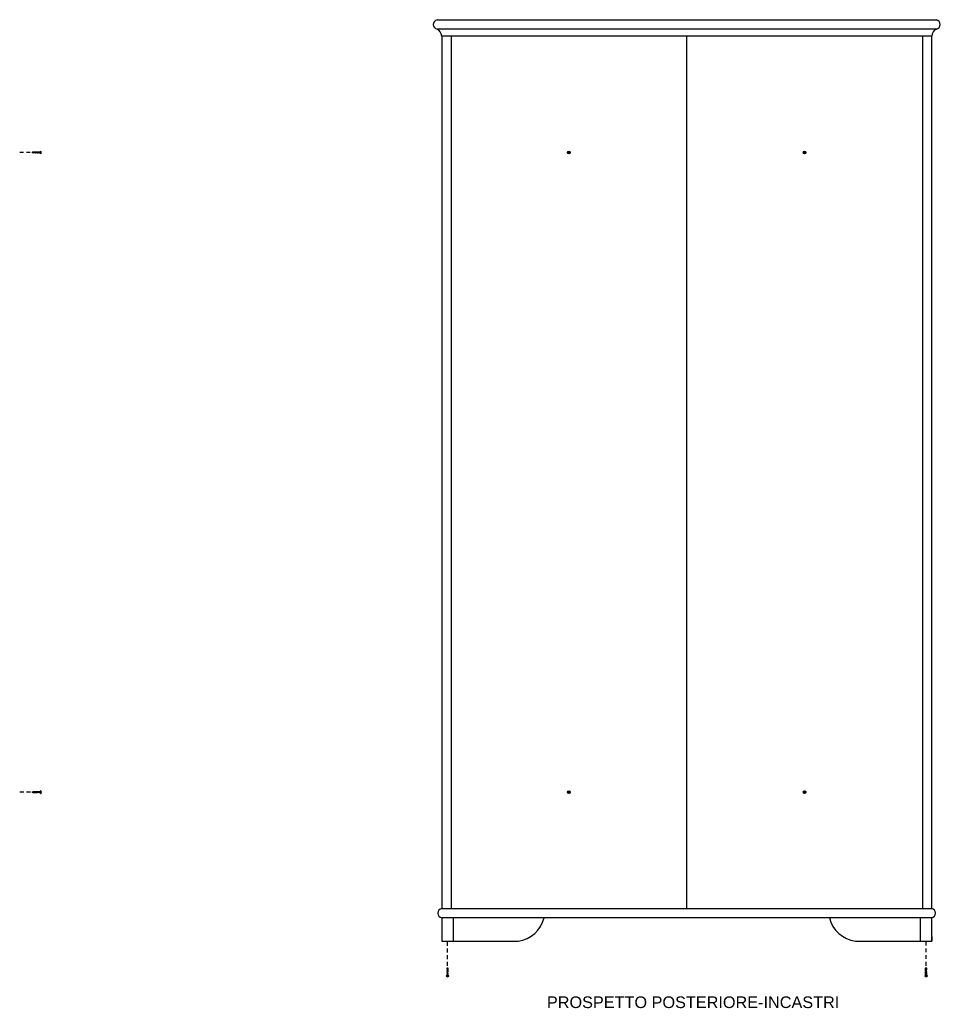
# Model space of a CAD drawing. Header units: centimetres. Extents: x 238 to 3561, y 129 to 1268.
# Drawn here: x 1097 to 1294.9, y 358.1 to 570.5 of the extents above; entities that cross this region are included whole.
import ezdxf

# ---------------------------------------------------------------- set-up
doc = ezdxf.new("R2010")
doc.units = ezdxf.units.CM
doc.header["$MEASUREMENT"] = 0
for name, color, linetype in [('A-FURN', 8, 'Continuous'), ('linee in prospettp', 6, 'Continuous'), ('note', 1, 'Continuous'), ('viti e cerniere', 3, 'Continuous')]:
    doc.layers.add(name, color=color, linetype=linetype)
doc.styles.get("Standard").update_dxf_attribs({"font": 'Arial.ttf'})

msp = doc.modelspace()

# ---------------------------------------------------------------- linework, layer by layer
at = {"layer": 'A-FURN'}
for p, q in [((1186.7, 570.54), (1294.06, 570.54)), ((1294.06, 568.54), (1186.7, 568.54)), ((1293.06, 567.04), (1187.7, 567.04)), ((1187.7, 567.04), (1187.7, 379.54)), ((1189.7, 567.04), (1189.7, 379.54)), ((1291.06, 567.04), (1291.06, 379.54)), ((1293.06, 379.54), (1293.06, 567.04)), ((1187.7, 379.54), (1293.06, 379.54)), ((1293.06, 377.54), (1187.7, 377.54)), ((1187.7, 377.54), (1187.7, 372.54)), ((1190.2, 372.54), (1190.2, 377.54)), ((1290.56, 377.54), (1290.56, 372.54)), ((1293.06, 372.54), (1293.06, 377.54)), ((1187.7, 373.54), (1187.7, 372.54)), ((1187.7, 372.54), (1190.2, 372.54)), ((1290.56, 372.54), (1293.06, 372.54)), ((1293.06, 373.54), (1293.06, 372.54))]:
    msp.add_line(p, q, dxfattribs=at)
for centre, radius, start, end in [((1186.89, 569.54), 1.02, 101.1471, 258.8529), ((1293.86, 569.54), 1.02, 281.1471, 78.8529), ((1185.76, 566.84), 1.95, 6.0828, 61.2973), ((1294.99, 566.84), 1.95, 118.7027, 173.9172), ((1187.89, 378.54), 1.02, 101.1471, 258.8529), ((1292.86, 378.54), 1.02, 281.1471, 78.8529)]:
    msp.add_arc(centre, radius, start, end, dxfattribs=at)
at = {"layer": 'linee in prospettp'}
for p, q in [((1240.38, 379.54), (1240.38, 567.04)), ((1190.2, 372.54), (1204.11, 372.54)), ((1276.64, 372.54), (1290.56, 372.54))]:
    msp.add_line(p, q, dxfattribs=at)
for centre, start, end in [((1203.28, 379.09), 277.2235, 346.4704), ((1277.47, 379.09), 193.5296, 262.7765)]:
    msp.add_arc(centre, 6.6, start, end, dxfattribs=at)
at = {"layer": 'viti e cerniere'}
for p, q in [((1097.77, 542.04), (1096.96, 542.04)), ((1099.21, 542.04), (1098.4, 542.04)), ((1099.88, 542.12), (1099.8, 542.12)), ((1100.01, 542.12), (1099.94, 542.12)), ((1100.15, 542.12), (1100.07, 542.12)), ((1100.28, 542.12), (1100.21, 542.12)), ((1100.42, 542.12), (1100.34, 542.12)), ((1100.56, 542.12), (1100.48, 542.12)), ((1100.69, 542.12), (1100.61, 542.12)), ((1100.83, 542.12), (1100.75, 542.12)), ((1100.96, 542.12), (1100.89, 542.12)), ((1101.1, 542.12), (1101.02, 542.12)), ((1101.18, 541.93), (1101.11, 541.93)), ((1101.23, 542.12), (1101.16, 542.12)), ((1101.32, 541.93), (1101.24, 541.93)), ((1101.37, 542.12), (1101.29, 542.12)), ((1101.4, 541.93), (1101.38, 541.93)), ((1214.84, 541.99), (1214.84, 542.09)), ((1214.84, 542.09), (1214.99, 542.09)), ((1214.99, 541.99), (1214.84, 541.99)), ((1214.99, 542.24), (1215.09, 542.24)), ((1214.99, 542.09), (1214.99, 542.24)), ((1214.99, 542.09), (1215.09, 541.99)), ((1214.99, 541.99), (1215.09, 542.09)), ((1214.99, 541.84), (1214.99, 541.99)), ((1215.09, 541.84), (1214.99, 541.84)), ((1215.09, 542.24), (1215.09, 542.09)), ((1215.09, 542.09), (1215.24, 542.09)), ((1215.09, 541.99), (1215.09, 541.84)), ((1215.24, 541.99), (1215.09, 541.99)), ((1215.24, 542.09), (1215.24, 541.99)), ((1265.52, 541.99), (1265.52, 542.09)), ((1265.52, 542.09), (1265.67, 542.09)), ((1265.67, 541.99), (1265.52, 541.99)), ((1265.67, 542.24), (1265.77, 542.24)), ((1265.67, 542.09), (1265.67, 542.24)), ((1265.67, 542.09), (1265.77, 541.99)), ((1265.67, 541.99), (1265.77, 542.09)), ((1265.67, 541.84), (1265.67, 541.99)), ((1265.77, 541.84), (1265.67, 541.84)), ((1265.77, 542.24), (1265.77, 542.09)), ((1265.77, 542.09), (1265.92, 542.09)), ((1265.77, 541.99), (1265.77, 541.84)), ((1265.92, 541.99), (1265.77, 541.99)), ((1265.92, 542.09), (1265.92, 541.99)), ((1097.82, 404.54), (1097.01, 404.54)), ((1099.26, 404.54), (1098.44, 404.54)), ((1099.93, 404.61), (1099.85, 404.61)), ((1100.06, 404.61), (1099.99, 404.61)), ((1100.2, 404.61), (1100.12, 404.61)), ((1100.33, 404.61), (1100.26, 404.61)), ((1100.47, 404.61), (1100.39, 404.61)), ((1100.6, 404.61), (1100.53, 404.61)), ((1100.74, 404.61), (1100.66, 404.61)), ((1100.88, 404.61), (1100.8, 404.61)), ((1101.01, 404.61), (1100.93, 404.61)), ((1101.15, 404.61), (1101.07, 404.61)), ((1101.23, 404.43), (1101.16, 404.43)), ((1101.28, 404.61), (1101.21, 404.61)), ((1101.37, 404.43), (1101.29, 404.43)), ((1101.42, 404.61), (1101.34, 404.61)), ((1101.45, 404.43), (1101.43, 404.43)), ((1214.84, 404.49), (1214.84, 404.59)), ((1214.84, 404.59), (1214.99, 404.59)), ((1214.99, 404.49), (1214.84, 404.49)), ((1214.99, 404.74), (1215.09, 404.74)), ((1214.99, 404.59), (1214.99, 404.74)), ((1214.99, 404.59), (1215.09, 404.49)), ((1214.99, 404.49), (1215.09, 404.59)), ((1214.99, 404.34), (1214.99, 404.49)), ((1215.09, 404.34), (1214.99, 404.34)), ((1215.09, 404.74), (1215.09, 404.59)), ((1215.09, 404.59), (1215.24, 404.59)), ((1215.09, 404.49), (1215.09, 404.34)), ((1215.24, 404.49), (1215.09, 404.49)), ((1215.24, 404.59), (1215.24, 404.49)), ((1265.52, 404.49), (1265.52, 404.59)), ((1265.52, 404.59), (1265.67, 404.59)), ((1265.67, 404.49), (1265.52, 404.49)), ((1265.67, 404.74), (1265.77, 404.74)), ((1265.67, 404.59), (1265.67, 404.74)), ((1265.67, 404.59), (1265.77, 404.49)), ((1265.67, 404.49), (1265.77, 404.59)), ((1265.67, 404.34), (1265.67, 404.49)), ((1265.77, 404.34), (1265.67, 404.34)), ((1265.77, 404.74), (1265.77, 404.59)), ((1265.77, 404.59), (1265.92, 404.59)), ((1265.77, 404.49), (1265.77, 404.34)), ((1265.92, 404.49), (1265.77, 404.49)), ((1265.92, 404.59), (1265.92, 404.49)), ((1188.94, 371.55), (1188.94, 372.36)), ((1291.85, 371.57), (1291.85, 372.38)), ((1188.94, 370.11), (1188.94, 370.93)), ((1291.85, 370.14), (1291.85, 370.95)), ((1188.94, 368.68), (1188.94, 369.49)), ((1188.94, 367.24), (1188.94, 368.05)), ((1291.85, 368.7), (1291.85, 369.51)), ((1291.85, 367.26), (1291.85, 368.07)), ((1189.02, 366.57), (1189.02, 366.64)), ((1189.02, 366.43), (1189.02, 366.51)), ((1189.02, 366.3), (1189.02, 366.37)), ((1189.02, 366.16), (1189.02, 366.24)), ((1189.02, 366.03), (1189.02, 366.1)), ((1189.02, 365.89), (1189.02, 365.97)), ((1189.02, 365.75), (1189.02, 365.83)), ((1189.02, 365.62), (1189.02, 365.7)), ((1189.02, 365.48), (1189.02, 365.56)), ((1189.02, 365.35), (1189.02, 365.42)), ((1291.93, 366.59), (1291.93, 366.67)), ((1291.93, 366.45), (1291.93, 366.53)), ((1291.93, 366.32), (1291.93, 366.39)), ((1291.93, 366.18), (1291.93, 366.26)), ((1291.93, 366.05), (1291.93, 366.12)), ((1291.93, 365.91), (1291.93, 365.99)), ((1291.93, 365.78), (1291.93, 365.85)), ((1291.93, 365.64), (1291.93, 365.72)), ((1291.93, 365.5), (1291.93, 365.58)), ((1291.93, 365.37), (1291.93, 365.45)), ((1188.83, 365.26), (1188.83, 365.34)), ((1188.83, 365.13), (1188.83, 365.2)), ((1188.83, 365.04), (1188.83, 365.07)), ((1189.02, 365.21), (1189.02, 365.29)), ((1189.02, 365.08), (1189.02, 365.15)), ((1291.74, 365.28), (1291.74, 365.36)), ((1291.74, 365.15), (1291.74, 365.22)), ((1291.74, 365.06), (1291.74, 365.09)), ((1291.93, 365.23), (1291.93, 365.31)), ((1291.93, 365.1), (1291.93, 365.17))]:
    msp.add_line(p, q, dxfattribs=at)
for points in [[(1099.83, 541.93), (1099.77, 541.93), (1099.61, 542.03), (1099.74, 542.1)], [(1099.8, 542.18), (1099.74, 542.1), (1099.73, 542.08), (1099.73, 541.98), (1099.8, 542.18), (1099.8, 542.12), (1099.78, 542.03), (1099.73, 541.98)], [(1099.94, 542.18), (1099.88, 542.12), (1099.83, 541.93), (1099.83, 541.88), (1099.94, 542.18), (1099.94, 542.12), (1099.89, 541.93), (1099.83, 541.88)], [(1100.07, 542.18), (1100.01, 542.12), (1099.96, 541.93), (1099.96, 541.88), (1100.07, 542.18), (1100.07, 542.12), (1100.02, 541.93), (1099.96, 541.88)], [(1100.21, 542.18), (1100.15, 542.12), (1100.1, 541.93), (1100.1, 541.88), (1100.21, 542.18), (1100.21, 542.12), (1100.16, 541.93), (1100.1, 541.88)], [(1100.34, 542.18), (1100.28, 542.12), (1100.23, 541.93), (1100.23, 541.88), (1100.34, 542.18), (1100.34, 542.12), (1100.29, 541.93), (1100.23, 541.88)], [(1100.48, 542.18), (1100.42, 542.12), (1100.37, 541.93), (1100.37, 541.88), (1100.48, 542.18), (1100.48, 542.12), (1100.43, 541.93), (1100.37, 541.88)], [(1100.61, 542.18), (1100.56, 542.12), (1100.51, 541.93), (1100.51, 541.88), (1100.61, 542.18), (1100.61, 542.12), (1100.56, 541.93), (1100.51, 541.88)], [(1100.75, 542.18), (1100.69, 542.12), (1100.64, 541.93), (1100.64, 541.88), (1100.75, 542.18), (1100.75, 542.12), (1100.7, 541.93), (1100.64, 541.88)], [(1100.89, 542.18), (1100.83, 542.12), (1100.78, 541.93), (1100.78, 541.88), (1100.89, 542.18), (1100.89, 542.12), (1100.84, 541.93), (1100.78, 541.88)], [(1101.02, 542.18), (1100.96, 542.12), (1100.91, 541.93), (1100.91, 541.88), (1101.02, 542.18), (1101.02, 542.12), (1100.97, 541.93), (1100.91, 541.88)], [(1101.16, 542.18), (1101.1, 542.12), (1101.05, 541.93), (1101.05, 541.88), (1101.16, 542.18), (1101.16, 542.12), (1101.11, 541.93), (1101.05, 541.88)], [(1101.29, 542.18), (1101.23, 542.12), (1101.18, 541.93), (1101.18, 541.88), (1101.29, 542.18), (1101.29, 542.12), (1101.24, 541.93), (1101.18, 541.88)], [(1101.4, 542.15), (1101.37, 542.12), (1101.32, 541.93), (1101.32, 541.88), (1101.4, 542.11)], [(1101.4, 542.03), (1101.38, 541.93), (1101.32, 541.88)], [(1099.88, 404.43), (1099.82, 404.43), (1099.65, 404.52), (1099.79, 404.6)], [(1099.85, 404.67), (1099.79, 404.6), (1099.78, 404.57), (1099.78, 404.48), (1099.85, 404.67), (1099.85, 404.61), (1099.82, 404.52), (1099.78, 404.48)], [(1099.99, 404.67), (1099.93, 404.61), (1099.88, 404.43), (1099.88, 404.37), (1099.99, 404.67), (1099.99, 404.61), (1099.94, 404.43), (1099.88, 404.37)], [(1100.12, 404.67), (1100.06, 404.61), (1100.01, 404.43), (1100.01, 404.37), (1100.12, 404.67), (1100.12, 404.61), (1100.07, 404.43), (1100.01, 404.37)], [(1100.26, 404.67), (1100.2, 404.61), (1100.15, 404.43), (1100.15, 404.37), (1100.26, 404.67), (1100.26, 404.61), (1100.21, 404.43), (1100.15, 404.37)], [(1100.39, 404.67), (1100.33, 404.61), (1100.28, 404.43), (1100.28, 404.37), (1100.39, 404.67), (1100.39, 404.61), (1100.34, 404.43), (1100.28, 404.37)], [(1100.53, 404.67), (1100.47, 404.61), (1100.42, 404.43), (1100.42, 404.37), (1100.53, 404.67), (1100.53, 404.61), (1100.48, 404.43), (1100.42, 404.37)], [(1100.66, 404.67), (1100.6, 404.61), (1100.55, 404.43), (1100.55, 404.37), (1100.66, 404.67), (1100.66, 404.61), (1100.61, 404.43), (1100.55, 404.37)], [(1100.8, 404.67), (1100.74, 404.61), (1100.69, 404.43), (1100.69, 404.37), (1100.8, 404.67), (1100.8, 404.61), (1100.75, 404.43), (1100.69, 404.37)], [(1100.93, 404.67), (1100.88, 404.61), (1100.83, 404.43), (1100.83, 404.37), (1100.93, 404.67), (1100.93, 404.61), (1100.88, 404.43), (1100.83, 404.37)], [(1101.07, 404.67), (1101.01, 404.61), (1100.96, 404.43), (1100.96, 404.37), (1101.07, 404.67), (1101.07, 404.61), (1101.02, 404.43), (1100.96, 404.37)], [(1101.21, 404.67), (1101.15, 404.61), (1101.1, 404.43), (1101.1, 404.37), (1101.21, 404.67), (1101.21, 404.61), (1101.16, 404.43), (1101.1, 404.37)], [(1101.34, 404.67), (1101.28, 404.61), (1101.23, 404.43), (1101.23, 404.37), (1101.34, 404.67), (1101.34, 404.61), (1101.29, 404.43), (1101.23, 404.37)], [(1101.45, 404.65), (1101.42, 404.61), (1101.37, 404.43), (1101.37, 404.37), (1101.45, 404.6)], [(1101.45, 404.52), (1101.43, 404.43), (1101.37, 404.37)], [(1189.07, 366.51), (1189.02, 366.57), (1188.83, 366.62), (1188.77, 366.62), (1189.07, 366.51), (1189.02, 366.51), (1188.83, 366.56), (1188.77, 366.62)], [(1189.07, 366.37), (1189.02, 366.43), (1188.83, 366.48), (1188.77, 366.48), (1189.07, 366.37), (1189.02, 366.37), (1188.83, 366.42), (1188.77, 366.48)], [(1189.07, 366.24), (1189.02, 366.3), (1188.83, 366.35), (1188.77, 366.35), (1189.07, 366.24), (1189.02, 366.24), (1188.83, 366.29), (1188.77, 366.35)], [(1189.07, 366.1), (1189.02, 366.16), (1188.83, 366.21), (1188.77, 366.21), (1189.07, 366.1), (1189.02, 366.1), (1188.83, 366.15), (1188.77, 366.21)], [(1189.07, 365.97), (1189.02, 366.03), (1188.83, 366.08), (1188.77, 366.08), (1189.07, 365.97), (1189.02, 365.97), (1188.83, 366.02), (1188.77, 366.08)], [(1189.07, 365.83), (1189.02, 365.89), (1188.83, 365.94), (1188.77, 365.94), (1189.07, 365.83), (1189.02, 365.83), (1188.83, 365.88), (1188.77, 365.94)], [(1189.07, 365.7), (1189.02, 365.75), (1188.83, 365.8), (1188.77, 365.8), (1189.07, 365.7), (1189.02, 365.7), (1188.83, 365.75), (1188.77, 365.8)], [(1189.07, 365.56), (1189.02, 365.62), (1188.83, 365.67), (1188.77, 365.67), (1189.07, 365.56), (1189.02, 365.56), (1188.83, 365.61), (1188.77, 365.67)], [(1189.07, 365.42), (1189.02, 365.48), (1188.83, 365.53), (1188.77, 365.53), (1189.07, 365.42), (1189.02, 365.42), (1188.83, 365.47), (1188.77, 365.53)], [(1189.07, 365.29), (1189.02, 365.35), (1188.83, 365.4), (1188.77, 365.4), (1189.07, 365.29), (1189.02, 365.29), (1188.83, 365.34), (1188.77, 365.4)], [(1188.83, 366.62), (1188.83, 366.68), (1188.92, 366.84), (1189, 366.71)], [(1189.07, 366.64), (1189, 366.71), (1188.97, 366.72), (1188.88, 366.72), (1189.07, 366.64), (1189.02, 366.64), (1188.92, 366.67), (1188.88, 366.72)], [(1291.98, 366.53), (1291.93, 366.59), (1291.74, 366.64), (1291.68, 366.64), (1291.98, 366.53), (1291.93, 366.53), (1291.74, 366.58), (1291.68, 366.64)], [(1291.98, 366.39), (1291.93, 366.45), (1291.74, 366.5), (1291.68, 366.5), (1291.98, 366.39), (1291.93, 366.39), (1291.74, 366.44), (1291.68, 366.5)], [(1291.98, 366.26), (1291.93, 366.32), (1291.74, 366.37), (1291.68, 366.37), (1291.98, 366.26), (1291.93, 366.26), (1291.74, 366.31), (1291.68, 366.37)], [(1291.98, 366.12), (1291.93, 366.18), (1291.74, 366.23), (1291.68, 366.23), (1291.98, 366.12), (1291.93, 366.12), (1291.74, 366.17), (1291.68, 366.23)], [(1291.98, 365.99), (1291.93, 366.05), (1291.74, 366.1), (1291.68, 366.1), (1291.98, 365.99), (1291.93, 365.99), (1291.74, 366.04), (1291.68, 366.1)], [(1291.98, 365.85), (1291.93, 365.91), (1291.74, 365.96), (1291.68, 365.96), (1291.98, 365.85), (1291.93, 365.85), (1291.74, 365.9), (1291.68, 365.96)], [(1291.98, 365.72), (1291.93, 365.78), (1291.74, 365.83), (1291.68, 365.83), (1291.98, 365.72), (1291.93, 365.72), (1291.74, 365.77), (1291.68, 365.83)], [(1291.98, 365.58), (1291.93, 365.64), (1291.74, 365.69), (1291.68, 365.69), (1291.98, 365.58), (1291.93, 365.58), (1291.74, 365.63), (1291.68, 365.69)], [(1291.98, 365.45), (1291.93, 365.5), (1291.74, 365.55), (1291.68, 365.55), (1291.98, 365.45), (1291.93, 365.45), (1291.74, 365.5), (1291.68, 365.55)], [(1291.98, 365.31), (1291.93, 365.37), (1291.74, 365.42), (1291.68, 365.42), (1291.98, 365.31), (1291.93, 365.31), (1291.74, 365.36), (1291.68, 365.42)], [(1291.74, 366.64), (1291.74, 366.7), (1291.83, 366.86), (1291.91, 366.73)], [(1291.98, 366.67), (1291.91, 366.73), (1291.88, 366.74), (1291.79, 366.74), (1291.98, 366.67), (1291.93, 366.67), (1291.83, 366.69), (1291.79, 366.74)], [(1189.07, 365.15), (1189.02, 365.21), (1188.83, 365.26), (1188.77, 365.26), (1189.07, 365.15), (1189.02, 365.15), (1188.83, 365.2), (1188.77, 365.26)], [(1189.05, 365.04), (1189.02, 365.08), (1188.83, 365.13), (1188.77, 365.13), (1189.01, 365.04)], [(1188.92, 365.04), (1188.83, 365.07), (1188.77, 365.13)], [(1291.98, 365.17), (1291.93, 365.23), (1291.74, 365.28), (1291.68, 365.28), (1291.98, 365.17), (1291.93, 365.17), (1291.74, 365.22), (1291.68, 365.28)], [(1291.96, 365.06), (1291.93, 365.1), (1291.74, 365.15), (1291.68, 365.15), (1291.91, 365.06)], [(1291.83, 365.06), (1291.74, 365.09), (1291.68, 365.15)]]:
    msp.add_lwpolyline(points, dxfattribs=at)
for points in [[(1101.4, 541.74), (1101.44, 541.74, 0.451416), (1101.44, 542.31), (1101.4, 542.31)], [(1101.45, 404.24), (1101.49, 404.24, 0.451416), (1101.49, 404.8), (1101.45, 404.8)], [(1188.64, 365.04), (1188.64, 365.01, 0.451416), (1189.21, 365.01), (1189.21, 365.04)], [(1291.55, 365.06), (1291.55, 365.03, 0.451416), (1292.12, 365.03), (1292.12, 365.06)]]:
    msp.add_lwpolyline(points, format="xyb", close=True, dxfattribs=at)
for centre in [(1215.04, 542.04), (1265.72, 542.04), (1215.04, 404.54), (1265.72, 404.54)]:
    msp.add_circle(centre, 0.288, dxfattribs=at)

# ---------------------------------------------------------------- texts
at = {"layer": 'note', "insert": (1210.31, 360.65), "char_height": 2.5, "attachment_point": 1}
msp.add_mtext_dynamic_manual_height_columns('PROSPETTO POSTERIORE-INCASTRI', width=66.7777, gutter_width=1, heights=[0], dxfattribs=at)

doc.saveas('drawing.dxf')
